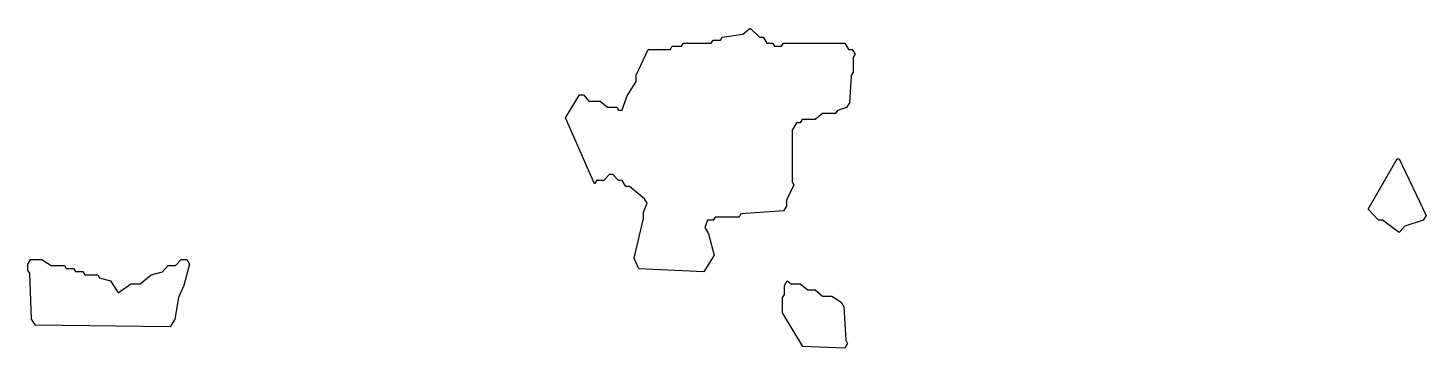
# Model space of a CAD drawing. Header units: millimetres. Extents: x 0 to 1257, y 0 to 288.
import ezdxf

# ---------------------------------------------------------------- set-up
doc = ezdxf.new("R2010")
doc.units = ezdxf.units.MM
doc.layers.add('Y', color=7, linetype='Continuous')

msp = doc.modelspace()

# ---------------------------------------------------------------- linework, layer by layer
at = {"layer": 'Y'}
for points in [[(549.2, 71.2), (545, 80.9), (553.3, 116.5), (553.3, 122), (556.7, 130.2), (554.2, 134.2), (540.9, 145.1), (537.5, 145.1), (534.2, 150.6), (530.9, 150.6), (525.9, 156.1), (522.6, 156.1), (517.6, 150.6), (511, 150.6), (509.3, 147.7), (483.3, 206.8), (495.9, 227.5), (499.3, 227.5), (504.3, 222), (514.3, 222), (521, 216.5), (529.3, 216.5), (531, 213.8), (534.2, 213.8), (538.3, 226), (546.7, 239.7), (546.7, 245.2), (557.5, 268.5), (577.5, 268.5), (579.2, 271.3), (587.5, 271.3), (589.2, 274), (614.2, 274), (615.9, 276.7), (622.5, 276.7), (624.2, 279.5), (642.6, 282.2), (649.3, 287.7), (657.6, 279.5), (661, 279.5), (664.3, 274), (669.3, 274), (671, 271.3), (677.5, 271.3), (679.2, 274), (734.3, 274), (737.7, 268.5), (741, 268.5), (743.6, 264.3), (741.9, 261.6), (741.9, 247.9), (740.2, 245.1), (738.5, 220.5), (736, 216.3), (727.7, 213.6), (726, 210.8), (714.3, 210.8), (707.6, 205.4), (696, 205.4), (694.3, 202.6), (691, 202.6), (686.9, 195.8), (686.9, 149.4), (688.5, 146.6), (681.9, 132.9), (681.9, 127.4), (679.3, 123.2), (641, 120.5), (639.3, 117.7), (617.7, 117.7), (616, 115), (611, 115), (608.5, 108.3), (611.9, 102.8), (616.9, 83.6), (607.7, 68.5), (549.2, 71.2)], [(1217.6, 115), (1214.2, 115), (1205, 124.7), (1230.9, 170), (1232.7, 170), (1256.9, 119.2), (1254.3, 115), (1237.7, 109.5), (1232.6, 104), (1217.6, 115)], [(6.7, 20.5), (3.3, 26.1), (1.7, 67.2), (0, 69.9), (0, 75.4), (2.5, 79.6), (12.6, 79.6), (21, 74.1), (32.7, 74.1), (34.3, 71.4), (41, 71.4), (42.7, 68.7), (49.3, 68.7), (51, 65.9), (62.7, 65.9), (64.3, 63.2), (74.3, 60.4), (81, 49.5), (92.6, 57.7), (100.9, 57.7), (110.9, 65.9), (120.9, 68.6), (125.9, 74.1), (132.6, 74.1), (137.6, 79.6), (142.7, 79.6), (145.2, 75.4), (140.2, 56.2), (135.2, 45.3), (131.9, 26.1), (127.7, 19.2), (6.7, 20.5)], [(696.7, 1.4), (678.3, 31.6), (678.3, 45.3), (680, 48), (680, 56.3), (682.6, 60.5), (686, 57.7), (694.3, 57.7), (701, 52.2), (707.6, 52.2), (714.3, 46.7), (722.6, 46.7), (731, 41.2), (733.5, 37.1), (735.2, 7), (736.9, 4.2), (734.3, 0), (696.7, 1.4)]]:
    msp.add_lwpolyline(points, close=True, dxfattribs=at)

doc.saveas('drawing.dxf')
